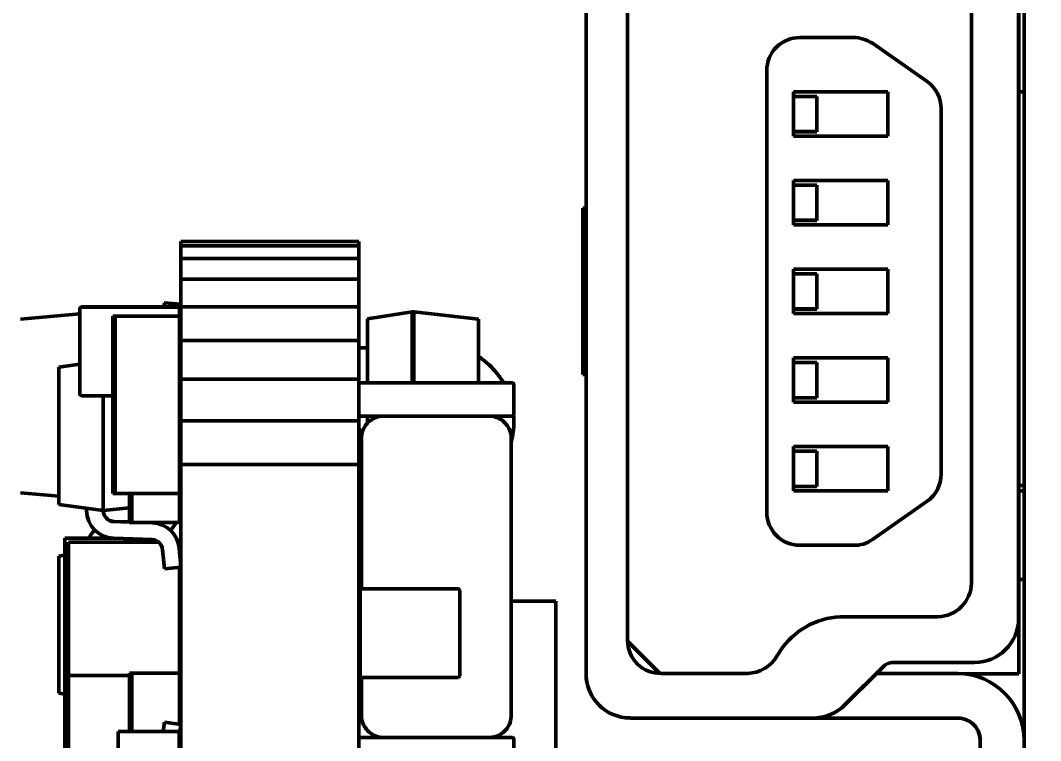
# Model space of a CAD drawing. Header units: millimetres. Extents: x 3118 to 4801, y 919 to 1849.
# Drawn here: x 3467.41 to 3476.61, y 1631.02 to 1637.52 of the extents above; entities that cross this region are included whole.
import ezdxf

# ---------------------------------------------------------------- set-up
doc = ezdxf.new("R2010")
doc.units = ezdxf.units.MM
doc.header["$LTSCALE"] = 1.8
doc.layers.add('외형선(ISO)', color=7, linetype='Continuous', lineweight=50)
doc.layers.add('치수(ISO)', color=7, linetype='Continuous', lineweight=25)
doc.styles.add('레이블 문자 (JIS)', font='')
doc.styles.get('레이블 문자 (JIS)').set_extended_font_data('Gulim')
doc.dimstyles.new('복사 대상기본값 (JIS)', dxfattribs={"dimscale": 1.5, "dimtxt": 3, "dimasz": 2, "dimexe": 1, "dimexo": 0.5, "dimgap": 0.8, "dimtad": 1, "dimdsep": 46, "dimtxsty": '레이블 문자 (JIS)', "dimblk": 'Filled-1', "dimcen": 0.09, "dimdle": 10, "dimclrd": 256, "dimclre": 256, "dimclrt": 256, "dimazin": 2, "dimtfac": 0.666667, "dimtmove": 0, "dimatfit": 3, "dimldrblk": 'OPEN', "dimfxl": 1, "dimtolj": 1, "dimtzin": 0, "dimlwd": -1, "dimlwe": -1, "dimarcsym": 0})

# ---------------------------------------------------------------- blocks, each defined once
blk = doc.blocks.new('Filled-1')
at = {"color": 0}
for p, q in [((0, 0), (-1, 0.1)), ((-1, 0.1), (-1, -0.1)), ((-1, 0), (0, 0)), ((-1, -0.1), (0, 0))]:
    blk.add_line(p, q, dxfattribs=at)
at = {"color": 0, "flags": 128}
blk.add_lwpolyline([(-1, -0.1), (0, 0), (-1, 0.1), (-1, -0.1)], dxfattribs=at)
at = {"color": 0}
blk.add_solid([(-1, -0.1), (0, 0), (-1, 0.1), (-1, -0.1)], dxfattribs=at)
blk = doc.blocks.new('*D656')
at = {"layer": 'Defpoints', "color": 0}
for p in [(3533.4595, 1664.3273), (3308.4595, 1639.3273), (3533.4595, 1631.3273)]:
    blk.add_point(p, dxfattribs=at)
at = {"layer": '치수(ISO)'}
for p, q in [((3308.4595, 1640.0773), (3308.4595, 1665.8273)), ((3533.4595, 1632.0773), (3533.4595, 1665.8273)), ((3311.4595, 1664.3273), (3530.4595, 1664.3273))]:
    blk.add_line(p, q, dxfattribs=at)
at = {"layer": '치수(ISO)', "linetype": 'ByBlock', "xscale": 3, "yscale": 3, "zscale": 3, "rotation": 180}
blk.add_blockref('Filled-1', (3308.4595, 1664.3273), dxfattribs=at)
at = {"layer": '치수(ISO)', "linetype": 'ByBlock', "xscale": 3, "yscale": 3, "zscale": 3}
blk.add_blockref('Filled-1', (3533.4595, 1664.3273), dxfattribs=at)
at = {"layer": '치수(ISO)', "insert": (3420.9795, 1682.7067), "char_height": 15, "attachment_point": 2, "style": '레이블 문자 (JIS)'}
blk.add_mtext('\\A1;225', dxfattribs=at)
blk = doc.blocks.new('_Open')
at = {"color": 0, "linetype": 'ByBlock', "lineweight": -2}
for p, q in [((-1, 0.1667), (0, 0)), ((-1, -0.1667), (0, 0)), ((0, 0), (-1, 0))]:
    blk.add_line(p, q, dxfattribs=at)

msp = doc.modelspace()

# ---------------------------------------------------------------- linework, layer by layer
at = {"layer": '외형선(ISO)'}
for p, q in [((3476.4595, 1631.0256), (3476.4595, 1640.5273)), ((3472.5095, 1631.6283), (3472.5095, 1638.5266)), ((3476.4105, 1631.6274), (3476.4105, 1638.5274)), ((3472.8845, 1631.9272), (3472.8845, 1638.2276)), ((3476.4095, 1638.0303), (3476.4095, 1632.1246)), ((3475.9845, 1637.7098), (3475.9845, 1632.4451)), ((3474.9186, 1637.3681), (3474.4363, 1637.3681)), ((3475.5857, 1636.9702), (3475.0914, 1637.3158)), ((3474.1389, 1637.0708), (3474.1389, 1637.0708)), ((3474.1389, 1637.0707), (3474.1389, 1633.0841)), ((3474.3795, 1636.8774), (3475.2295, 1636.8774)), ((3474.3795, 1636.4774), (3474.3795, 1636.8774)), ((3474.3795, 1636.8774), (3475.2295, 1636.8774)), ((3475.2295, 1636.8774), (3475.2295, 1636.4774)), ((3476.4595, 1636.8773), (3476.4105, 1636.8773)), ((3474.5895, 1636.8362), (3474.3795, 1636.8362)), ((3474.5895, 1636.8362), (3474.5895, 1636.5187)), ((3475.7103, 1636.7264), (3475.7103, 1636.7263)), ((3475.7103, 1633.4297), (3475.7103, 1636.7251)), ((3474.5895, 1636.5187), (3474.3795, 1636.5187)), ((3474.5895, 1636.5186), (3474.3795, 1636.5186)), ((3474.5895, 1636.5187), (3474.5895, 1636.5186)), ((3475.2295, 1636.4774), (3474.3795, 1636.4774)), ((3474.3795, 1635.6774), (3474.3795, 1636.0774)), ((3474.3795, 1636.0774), (3475.2295, 1636.0774)), ((3474.3795, 1636.0774), (3475.2295, 1636.0774)), ((3475.2295, 1636.0774), (3475.2295, 1635.6774)), ((3474.5895, 1636.0362), (3474.3795, 1636.0362)), ((3474.5895, 1636.0362), (3474.5895, 1635.7187)), ((3472.5095, 1635.8274), (3472.4795, 1635.8274)), ((3472.4795, 1635.8274), (3472.4795, 1634.3274)), ((3474.5895, 1635.7187), (3474.3795, 1635.7187)), ((3474.5895, 1635.7186), (3474.3795, 1635.7186)), ((3475.2295, 1635.6774), (3474.3795, 1635.6774)), ((3474.5895, 1635.7187), (3474.5895, 1635.7186)), ((3470.4595, 1635.5273), (3468.8569, 1635.5273)), ((3468.8569, 1635.4886), (3468.8569, 1635.5273)), ((3470.4595, 1635.4886), (3470.4595, 1635.5273)), ((3470.4595, 1635.4886), (3468.8569, 1635.4886)), ((3468.8569, 1635.3741), (3468.8569, 1635.4886)), ((3470.4595, 1635.3741), (3470.4595, 1635.4886)), ((3470.4595, 1635.3741), (3468.8569, 1635.3741)), ((3468.8569, 1635.1883), (3468.8569, 1635.3741)), ((3470.4595, 1635.1883), (3470.4595, 1635.3741)), ((3474.3795, 1634.8774), (3474.3795, 1635.2774)), ((3474.3795, 1635.2774), (3475.2295, 1635.2774)), ((3474.3795, 1635.2774), (3475.2295, 1635.2774)), ((3474.5895, 1635.2362), (3474.3795, 1635.2362)), ((3474.5895, 1635.2362), (3474.5895, 1634.9187)), ((3475.2295, 1635.2774), (3475.2295, 1634.8774)), ((3470.4595, 1635.1883), (3468.8569, 1635.1883)), ((3468.8569, 1634.9384), (3468.8569, 1635.1883)), ((3470.4595, 1634.9384), (3470.4595, 1635.1883)), ((3468.7041, 1634.9368), (3468.7075, 1634.975)), ((3468.7074, 1634.9752), (3468.7075, 1634.9752)), ((3468.7074, 1634.9751), (3468.7075, 1634.9751)), ((3468.7075, 1634.9753), (3468.8569, 1634.9622)), ((3468.7075, 1634.9753), (3468.7075, 1634.9752)), ((3468.7075, 1634.9752), (3468.8569, 1634.9621)), ((3468.7075, 1634.9752), (3468.7075, 1634.9751)), ((3468.7075, 1634.9752), (3468.8569, 1634.9622)), ((3468.7075, 1634.9751), (3468.8569, 1634.962)), ((3468.7075, 1634.9751), (3468.7075, 1634.975)), ((3468.7075, 1634.9751), (3468.8569, 1634.9621)), ((3468.7075, 1634.975), (3468.8569, 1634.9619)), ((3468.8569, 1634.9619), (3468.8447, 1634.8226)), ((3468.8569, 1634.9622), (3468.8569, 1634.9621)), ((3468.8569, 1634.9621), (3468.8569, 1634.962)), ((3467.9447, 1634.8747), (3467.4099, 1634.8279)), ((3467.9447, 1634.9208), (3467.9447, 1634.9206)), ((3467.9447, 1634.1525), (3467.9447, 1634.9205)), ((3468.8287, 1634.9368), (3467.9607, 1634.9368)), ((3467.9607, 1634.9368), (3468.8287, 1634.9368)), ((3467.9607, 1634.9368), (3467.9607, 1634.9368)), ((3467.9607, 1634.9366), (3468.8287, 1634.9366)), ((3467.9607, 1634.9365), (3467.9607, 1634.9366)), ((3468.2446, 1634.8537), (3468.2642, 1634.8537)), ((3468.2446, 1634.8532), (3468.2446, 1634.8537)), ((3468.2642, 1634.8532), (3468.2446, 1634.8532)), ((3468.2446, 1634.8532), (3468.2446, 1633.2532)), ((3468.8446, 1634.8538), (3468.2642, 1634.8538)), ((3468.2642, 1634.8538), (3468.2642, 1634.8537)), ((3468.2642, 1634.8531), (3468.2642, 1634.8532)), ((3468.8446, 1634.8531), (3468.2642, 1634.8531)), ((3468.2642, 1633.2531), (3468.2642, 1634.8531)), ((3468.8446, 1634.8537), (3468.825, 1634.8537)), ((3468.825, 1634.8537), (3468.825, 1634.8532)), ((3468.8446, 1634.8532), (3468.825, 1634.8532)), ((3468.8287, 1634.9368), (3468.8287, 1634.9368)), ((3468.8287, 1634.9366), (3468.8287, 1634.9365)), ((3468.8446, 1634.8537), (3468.8446, 1634.8538)), ((3468.8446, 1634.8537), (3468.8446, 1634.8532)), ((3468.8446, 1634.8531), (3468.8446, 1634.8532)), ((3468.8446, 1633.2531), (3468.8446, 1634.8531)), ((3468.8447, 1634.9206), (3468.8447, 1634.9208)), ((3468.8447, 1634.9205), (3468.8447, 1634.1525)), ((3470.4595, 1634.9384), (3468.8569, 1634.9384)), ((3468.8569, 1634.6338), (3468.8569, 1634.9384)), ((3470.4595, 1634.6338), (3470.4595, 1634.9384)), ((3470.5395, 1634.8303), (3470.9424, 1634.8924)), ((3470.9424, 1634.8922), (3470.5395, 1634.8301)), ((3470.9556, 1634.8924), (3470.9424, 1634.8924)), ((3470.9424, 1634.8922), (3470.9424, 1634.8924)), ((3470.9424, 1634.2527), (3470.9424, 1634.8922)), ((3470.9424, 1634.8922), (3470.9556, 1634.8922)), ((3470.9556, 1634.8922), (3470.9556, 1634.8924)), ((3470.9556, 1634.8924), (3471.5395, 1634.828)), ((3470.9556, 1634.2527), (3470.9556, 1634.8922)), ((3471.5395, 1634.8278), (3470.9556, 1634.8922)), ((3474.5895, 1634.9187), (3474.3795, 1634.9187)), ((3474.5895, 1634.9186), (3474.3795, 1634.9186)), ((3475.2295, 1634.8774), (3474.3795, 1634.8774)), ((3474.5895, 1634.9187), (3474.5895, 1634.9186)), ((3470.5395, 1634.8301), (3470.5395, 1634.8303)), ((3470.5395, 1634.2526), (3470.5395, 1634.8301)), ((3471.5395, 1634.828), (3471.5395, 1634.8278)), ((3471.5395, 1634.8278), (3471.5395, 1634.2526)), ((3470.4595, 1634.6338), (3468.8569, 1634.6338)), ((3468.8569, 1634.2863), (3468.8569, 1634.6338)), ((3470.4595, 1634.2863), (3470.4595, 1634.6338)), ((3470.5395, 1634.5676), (3470.4595, 1634.5676)), ((3467.7569, 1634.3941), (3467.9447, 1634.4205)), ((3467.9447, 1634.4201), (3467.7569, 1634.3937)), ((3467.7569, 1634.3937), (3467.7569, 1634.3941)), ((3467.7569, 1633.1562), (3467.7569, 1634.3937)), ((3474.3795, 1634.0774), (3474.3795, 1634.4774)), ((3474.3795, 1634.4774), (3475.2295, 1634.4774)), ((3474.3795, 1634.4774), (3475.2295, 1634.4774)), ((3474.5895, 1634.4362), (3474.3795, 1634.4362)), ((3474.5895, 1634.4362), (3474.5895, 1634.1187)), ((3475.2295, 1634.4774), (3475.2295, 1634.0774)), ((3472.4795, 1634.3274), (3472.5095, 1634.3274)), ((3472.4795, 1634.3273), (3472.4795, 1634.3274)), ((3472.5095, 1634.3273), (3472.4795, 1634.3273)), ((3470.4595, 1634.2863), (3468.8569, 1634.2863)), ((3468.8569, 1633.9093), (3468.8569, 1634.2863)), ((3470.4595, 1633.9093), (3470.4595, 1634.2863)), ((3471.8595, 1634.2325), (3471.8595, 1633.9725)), ((3468.2446, 1634.1365), (3467.9607, 1634.1365)), ((3468.1569, 1634.1365), (3468.1569, 1633.0999)), ((3474.5895, 1634.1187), (3474.3795, 1634.1187)), ((3474.5895, 1634.1186), (3474.3795, 1634.1186)), ((3474.5895, 1634.1187), (3474.5895, 1634.1186)), ((3475.2295, 1634.0774), (3474.3795, 1634.0774)), ((3470.5395, 1633.8903), (3470.5395, 1633.9525)), ((3470.4595, 1633.9093), (3468.8569, 1633.9093)), ((3468.8569, 1633.5172), (3468.8569, 1633.9093)), ((3470.4595, 1633.5172), (3470.4595, 1633.9093)), ((3471.8595, 1633.9013), (3471.8595, 1633.9013)), ((3471.8595, 1633.9007), (3471.8595, 1633.9007)), ((3470.4845, 1633.7525), (3470.4845, 1633.5525)), ((3471.8345, 1633.7525), (3471.8345, 1633.5525)), ((3474.3795, 1633.2774), (3474.3795, 1633.6774)), ((3474.3795, 1633.6774), (3475.2295, 1633.6774)), ((3474.3795, 1633.6774), (3475.2295, 1633.6774)), ((3475.2295, 1633.6774), (3475.2295, 1633.2774)), ((3470.4595, 1633.6171), (3470.4845, 1633.6171)), ((3474.5895, 1633.6362), (3474.3795, 1633.6362)), ((3474.5895, 1633.6362), (3474.5895, 1633.3187)), ((3470.4595, 1633.5172), (3468.8569, 1633.5172)), ((3468.8569, 1628.6373), (3468.8569, 1633.5172)), ((3470.4595, 1628.6373), (3470.4595, 1633.5172)), ((3470.484, 1633.5525), (3470.484, 1633.0525)), ((3471.835, 1633.5525), (3471.835, 1633.0525)), ((3475.7103, 1633.4284), (3475.7103, 1633.4284)), ((3474.5895, 1633.3187), (3474.3795, 1633.3187)), ((3474.5895, 1633.3186), (3474.3795, 1633.3186)), ((3474.5895, 1633.3187), (3474.5895, 1633.3186)), ((3476.4105, 1633.3273), (3476.4595, 1633.3273)), ((3467.7569, 1633.2294), (3467.4099, 1633.2598)), ((3468.2642, 1633.2532), (3468.2446, 1633.2532)), ((3468.8446, 1633.2531), (3468.2642, 1633.2531)), ((3468.3946, 1632.9937), (3468.3946, 1633.2531)), ((3468.4142, 1632.9937), (3468.4142, 1633.2531)), ((3468.8446, 1633.2593), (3468.8569, 1633.2582)), ((3468.8446, 1633.2592), (3468.8569, 1633.2581)), ((3468.8446, 1633.2592), (3468.8569, 1633.2582)), ((3468.8446, 1633.2591), (3468.8569, 1633.258)), ((3468.8446, 1633.2591), (3468.8569, 1633.258)), ((3468.8446, 1633.259), (3468.8569, 1633.2579)), ((3468.8569, 1633.2579), (3468.8446, 1633.1176)), ((3468.8446, 1632.9937), (3468.8446, 1633.2531)), ((3468.8569, 1633.2582), (3468.8569, 1633.2581)), ((3468.8569, 1633.258), (3468.8569, 1633.258)), ((3475.2295, 1633.2774), (3474.3795, 1633.2774)), ((3476.4595, 1633.2773), (3476.4105, 1633.2773)), ((3468.1569, 1633.0999), (3467.7569, 1633.1562)), ((3468.0069, 1633.1), (3468.0069, 1633.121)), ((3468.1569, 1633.0999), (3468.3946, 1633.1249)), ((3470.4595, 1633.1671), (3470.484, 1633.1671)), ((3475.5857, 1633.1846), (3475.0914, 1632.839)), ((3475.0914, 1632.839), (3475.5857, 1633.1846)), ((3475.5857, 1633.1846), (3475.5857, 1633.1846)), ((3470.4845, 1632.3941), (3470.4845, 1633.0525)), ((3471.8345, 1631.2525), (3471.8345, 1633.0525)), ((3474.1389, 1633.0841), (3474.1389, 1633.084)), ((3468.2534, 1633.0004), (3468.3946, 1632.9954)), ((3468.2534, 1633.0003), (3468.3946, 1632.9954)), ((3468.2534, 1633.0002), (3468.3946, 1632.9953)), ((3468.2534, 1633.0002), (3468.3946, 1632.9953)), ((3468.2534, 1633.0001), (3468.3946, 1632.9951)), ((3468.2534, 1633.0001), (3468.3946, 1632.9952)), ((3468.3112, 1632.9983), (3468.3946, 1633.0013)), ((3468.312, 1632.9983), (3468.3946, 1633.0012)), ((3468.313, 1632.9983), (3468.3946, 1633.0011)), ((3468.3138, 1632.9983), (3468.3946, 1633.0011)), ((3468.3147, 1632.9982), (3468.3946, 1633.001)), ((3468.3155, 1632.9982), (3468.3946, 1633.001)), ((3468.3946, 1632.9937), (3468.4142, 1632.9937)), ((3468.8446, 1632.9937), (3468.4142, 1632.9937)), ((3468.4359, 1632.9937), (3468.6015, 1632.9879)), ((3468.4375, 1632.9937), (3468.6015, 1632.988)), ((3468.4394, 1632.9937), (3468.6015, 1632.988)), ((3468.4411, 1632.9937), (3468.6015, 1632.9881)), ((3468.443, 1632.9937), (3468.6015, 1632.9882)), ((3468.4446, 1632.9937), (3468.6015, 1632.9882)), ((3467.8097, 1632.8506), (3467.8097, 1632.8512)), ((3468.2391, 1632.8506), (3467.8097, 1632.8506)), ((3467.8097, 1632.8506), (3467.8097, 1629.3706)), ((3467.8098, 1632.8513), (3468.2319, 1632.8513)), ((3467.8098, 1632.8513), (3467.8098, 1632.8512)), ((3468.5963, 1632.838), (3468.2482, 1632.8502)), ((3468.8266, 1632.8269), (3468.8287, 1632.8269)), ((3475.0914, 1632.839), (3475.0914, 1632.839)), ((3467.8447, 1632.8156), (3467.8447, 1632.8155)), ((3468.6559, 1632.8156), (3467.8447, 1632.8156)), ((3467.8447, 1632.8155), (3467.8447, 1631.6133)), ((3468.6561, 1632.8155), (3467.8447, 1632.8155)), ((3468.7075, 1632.575), (3468.6924, 1632.7468)), ((3468.8447, 1632.8164), (3468.8303, 1632.8164)), ((3468.8304, 1632.8163), (3468.8447, 1632.8163)), ((3468.8306, 1632.8156), (3468.8447, 1632.8156)), ((3468.8447, 1632.8155), (3468.8306, 1632.8155)), ((3468.8419, 1632.7601), (3468.8419, 1632.7601)), ((3468.8419, 1632.7601), (3468.8419, 1632.76)), ((3468.8419, 1632.76), (3468.8419, 1632.76)), ((3468.8419, 1632.76), (3468.8419, 1632.7599)), ((3468.8419, 1632.7599), (3468.8419, 1632.7598)), ((3468.8419, 1632.7598), (3468.8569, 1632.5881)), ((3468.8447, 1632.8164), (3468.8447, 1632.8163)), ((3468.8447, 1632.8163), (3468.8447, 1632.8156)), ((3468.8447, 1632.8156), (3468.8447, 1632.8155)), ((3468.8447, 1632.8155), (3468.8447, 1632.7277)), ((3474.4363, 1632.7867), (3474.4363, 1632.7867)), ((3474.9186, 1632.7867), (3474.4363, 1632.7867)), ((3474.4363, 1632.7867), (3474.9186, 1632.7867)), ((3474.9186, 1632.7867), (3474.9186, 1632.7867)), ((3467.7569, 1632.6901), (3467.8097, 1632.6975)), ((3467.8097, 1632.6972), (3467.7569, 1632.6897)), ((3467.7569, 1632.6897), (3467.7569, 1632.6901)), ((3467.7569, 1631.4522), (3467.7569, 1632.6897)), ((3470.4595, 1632.6676), (3470.4845, 1632.6676)), ((3468.8569, 1632.5881), (3468.7075, 1632.575)), ((3468.8447, 1632.587), (3468.8447, 1631.6133)), ((3468.8569, 1632.5883), (3468.8569, 1632.5883)), ((3468.8569, 1632.5882), (3468.8569, 1632.5882)), ((3476.4595, 1632.4773), (3476.4105, 1632.4773)), ((3470.4717, 1632.3784), (3470.4717, 1632.3782)), ((3470.4717, 1631.6102), (3470.4717, 1632.3782)), ((3470.4877, 1632.3944), (3470.4877, 1632.3945)), ((3471.3557, 1632.3945), (3470.4877, 1632.3945)), ((3471.3557, 1632.3944), (3470.4877, 1632.3944)), ((3470.4877, 1632.3942), (3471.3557, 1632.3942)), ((3470.4877, 1632.3942), (3470.4877, 1632.3942)), ((3471.3557, 1632.3944), (3471.3557, 1632.3945)), ((3471.3557, 1632.3942), (3471.3557, 1632.3942)), ((3471.3717, 1632.3782), (3471.3717, 1632.3784)), ((3471.3717, 1632.3782), (3471.3717, 1631.6102)), ((3471.8345, 1632.2828), (3472.0409, 1632.2827)), ((3472.2382, 1632.282), (3471.8345, 1632.282)), ((3472.2382, 1632.2827), (3472.0409, 1632.2827)), ((3472.2382, 1632.2827), (3472.2382, 1632.282)), ((3472.2382, 1628.6373), (3472.2382, 1632.282)), ((3475.6819, 1632.1424), (3474.8413, 1632.1424)), ((3476.4095, 1632.1246), (3476.4095, 1632.1246)), ((3472.8846, 1631.9222), (3473.1755, 1631.6313)), ((3472.8846, 1631.9221), (3473.1753, 1631.6313)), ((3474.2818, 1631.865), (3474.2293, 1631.786)), ((3476.0117, 1631.7288), (3475.2695, 1631.7288)), ((3475.2695, 1631.7287), (3476.0117, 1631.7287)), ((3468.4142, 1631.6339), (3468.3946, 1631.6338)), ((3468.3946, 1631.6337), (3468.3946, 1631.6338)), ((3468.3946, 1631.6337), (3468.4142, 1631.6337)), ((3468.3946, 1631.1058), (3468.3946, 1631.6337)), ((3468.8446, 1631.6339), (3468.4142, 1631.6339)), ((3468.4142, 1631.6339), (3468.4142, 1631.6339)), ((3468.4142, 1631.6336), (3468.4142, 1631.6337)), ((3468.8446, 1631.6336), (3468.4142, 1631.6336)), ((3468.4142, 1631.1058), (3468.4142, 1631.6336)), ((3468.825, 1631.6337), (3468.825, 1631.6339)), ((3468.8446, 1631.6339), (3468.825, 1631.6339)), ((3468.8446, 1631.6337), (3468.825, 1631.6337)), ((3468.8446, 1631.6337), (3468.8446, 1631.6339)), ((3468.8446, 1631.6339), (3468.8446, 1631.6339)), ((3468.8446, 1631.6336), (3468.8446, 1631.6337)), ((3468.8446, 1631.1711), (3468.8446, 1631.6336)), ((3473.967, 1631.6313), (3473.1872, 1631.6313)), ((3475.1972, 1631.7006), (3474.8435, 1631.347)), ((3474.8435, 1631.3469), (3475.1275, 1631.6309)), ((3475.1275, 1631.6309), (3475.1972, 1631.7006)), ((3475.1275, 1631.6309), (3475.861, 1631.6309)), ((3475.1972, 1631.7006), (3475.1972, 1631.7006)), ((3467.8447, 1630.6076), (3467.8447, 1631.6133)), ((3468.3946, 1631.6133), (3467.8447, 1631.6133)), ((3468.8447, 1631.6133), (3468.8446, 1631.6133)), ((3468.8447, 1631.6133), (3468.8447, 1631.1711)), ((3470.4748, 1631.5418), (3470.4748, 1631.6007)), ((3470.4748, 1631.5418), (3470.4845, 1631.5418)), ((3470.4845, 1631.2525), (3470.4845, 1631.5945)), ((3470.4877, 1631.5942), (3471.3557, 1631.5942)), ((3472.5095, 1631.6274), (3472.5095, 1631.6272)), ((3475.9185, 1631.6274), (3476.4105, 1631.6274)), ((3475.9197, 1631.6273), (3476.4105, 1631.6273)), ((3476.4105, 1631.6274), (3476.4105, 1631.6273)), ((3467.8097, 1631.4447), (3467.7569, 1631.4522)), ((3474.8435, 1631.347), (3474.8435, 1631.3469)), ((3468.6965, 1631.1058), (3468.7083, 1631.1899)), ((3468.7083, 1631.1903), (3468.8569, 1631.1694)), ((3468.7083, 1631.1902), (3468.7083, 1631.1903)), ((3468.7083, 1631.1902), (3468.8569, 1631.1693)), ((3468.7083, 1631.1901), (3468.7083, 1631.1902)), ((3468.7083, 1631.1902), (3468.8569, 1631.1694)), ((3468.7083, 1631.1902), (3468.7083, 1631.1902)), ((3468.7083, 1631.1901), (3468.8569, 1631.1692)), ((3468.7083, 1631.19), (3468.7083, 1631.1901)), ((3468.7083, 1631.19), (3468.8569, 1631.1692)), ((3468.7083, 1631.19), (3468.7083, 1631.19)), ((3468.7083, 1631.19), (3468.8569, 1631.1691)), ((3468.7083, 1631.1899), (3468.7083, 1631.19)), ((3468.7083, 1631.1899), (3468.8569, 1631.169)), ((3468.7083, 1631.1899), (3468.7083, 1631.1899)), ((3468.7083, 1631.1899), (3468.8569, 1631.169)), ((3472.9074, 1631.2284), (3474.573, 1631.2284)), ((3473.0579, 1631.2283), (3473.7395, 1631.2283)), ((3473.7395, 1631.2283), (3473.9371, 1631.2283)), ((3473.9371, 1631.2283), (3473.9371, 1631.2283)), ((3473.99, 1631.2284), (3473.99, 1631.2284)), ((3473.99, 1631.2284), (3474.573, 1631.2284)), ((3473.9914, 1631.2274), (3473.99, 1631.2284)), ((3473.99, 1631.2284), (3473.9914, 1631.2274)), ((3475.861, 1631.2274), (3473.9914, 1631.2274)), ((3473.9914, 1631.2274), (3473.9914, 1631.2274)), ((3473.9914, 1631.2274), (3475.861, 1631.2274)), ((3474.573, 1631.2284), (3474.573, 1631.2284)), ((3474.5886, 1631.2273), (3474.5886, 1631.2274)), ((3474.6389, 1631.2274), (3474.6389, 1631.2273)), ((3475.861, 1631.2273), (3474.6389, 1631.2273)), ((3474.6389, 1631.2273), (3474.8366, 1631.2272)), ((3474.8366, 1631.2272), (3475.861, 1631.2272)), ((3475.861, 1631.2274), (3475.861, 1631.2274)), ((3475.861, 1631.2273), (3475.861, 1631.2272)), ((3475.9438, 1631.2101), (3475.944, 1631.2101)), ((3468.2916, 1631.1058), (3468.8416, 1631.1058)), ((3468.2916, 1631.1054), (3468.2916, 1631.1058)), ((3468.8416, 1631.1054), (3468.2916, 1631.1054)), ((3468.2916, 1631.1054), (3468.2916, 1630.8054)), ((3468.8416, 1631.06), (3468.8569, 1631.169)), ((3468.8416, 1631.1058), (3468.8416, 1631.1054)), ((3468.8416, 1631.1054), (3468.8416, 1630.6054)), ((3468.8446, 1630.8336), (3468.8446, 1631.0816)), ((3468.8447, 1631.0822), (3468.8447, 1630.6076)), ((3468.8569, 1631.1693), (3468.8569, 1631.1693)), ((3468.8569, 1631.1692), (3468.8569, 1631.1692)), ((3468.8569, 1631.169), (3468.8569, 1631.1691)), ((3470.6382, 1631.0526), (3470.6382, 1631.058)), ((3471.8595, 1630.7725), (3471.8595, 1631.0325)), ((3476.0627, 1630.2766), (3476.0627, 1631.0256)), ((3476.4595, 1631.0256), (3476.4595, 1630.2766))]:
    msp.add_line(p, q, dxfattribs=at)
for centre, radius, start, end in [((3474.4362, 1637.0708), 0.2973, 89.97723, 180.02257), ((3474.914, 1637.0411), 0.3271, 57.15693, 89.19951), ((3475.4093, 1636.7264), 0.3009, 359.75459, 54.12434), ((3467.9607, 1634.9208), 0.016, 90, 180), ((3467.9607, 1634.9205), 0.016, 90, 180), ((3468.8287, 1634.9208), 0.016, 0, 90), ((3468.8287, 1634.9205), 0.016, 0, 90), ((3467.9607, 1634.1525), 0.016, 180, 270), ((3468.8287, 1634.1525), 0.016, 354.22246, 0), ((3475.4093, 1633.4284), 0.3009, 305.87566, 0.2457), ((3475.4093, 1633.4284), 0.3009, 305.87566, 0), ((3468.2569, 1633.1), 0.25, 180, 268), ((3468.2569, 1633.1), 0.1, 180.03259, 268), ((3468.2569, 1633.1001), 0.1, 180.06517, 268), ((3468.2569, 1633.1001), 0.1, 180.10318, 268), ((3468.2569, 1633.1002), 0.1, 180.13576, 268), ((3468.2569, 1633.1002), 0.1, 180.17376, 268), ((3468.2569, 1633.1003), 0.1, 180.20634, 268), ((3474.4363, 1633.0841), 0.2973, 179.98569, 270.01431), ((3474.4363, 1633.084), 0.2973, 180, 270.01431), ((3468.2569, 1632.7462), 0.25, 134.95567, 155.14588), ((3468.2569, 1632.7462), 0.25, 134.96643, 155.16263), ((3468.2569, 1632.7463), 0.25, 134.97565, 155.177), ((3468.2569, 1632.7461), 0.25, 134.94645, 155.13151), ((3468.2569, 1632.746), 0.25, 134.92645, 155.10038), ((3468.2569, 1632.7461), 0.25, 134.93568, 155.11475), ((3468.5928, 1632.7383), 0.25, 5, 88), ((3468.5928, 1632.7384), 0.25, 5, 88), ((3468.5928, 1632.7382), 0.25, 5, 88), ((3468.5928, 1632.7381), 0.25, 5, 88), ((3468.5928, 1632.7382), 0.25, 5, 88), ((3468.5928, 1632.7381), 0.25, 5, 88), ((3468.5928, 1633.1079), 0.25, 312.34046, 332.80645), ((3468.5928, 1632.7381), 0.1, 5, 88), ((3468.8287, 1632.8109), 0.016, 20.0067, 90), ((3474.9306, 1633.0588), 0.2723, 267.46571, 306.17785), ((3474.9306, 1633.0588), 0.2723, 267.46571, 306.17785), ((3470.4877, 1632.3784), 0.016, 89.99999, 179.99999), ((3470.4877, 1632.3782), 0.016, 89.99999, 179.99999), ((3471.3557, 1632.3784), 0.016, 359.99999, 89.99999), ((3471.3557, 1632.3782), 0.016, 359.99999, 89.99999), ((3475.6744, 1632.4525), 0.3102, 271.38055, 358.6201), ((3474.8333, 1631.4557), 0.6868, 89.3322, 143.42187), ((3476.0089, 1632.1293), 0.4006, 270.39493, 359.3152), ((3476.0089, 1632.1294), 0.4006, 270.39493, 359.3152), ((3473.1803, 1631.927), 0.2958, 179.96159, 271.32584), ((3473.1803, 1631.927), 0.2958, 179.9945, 180.9273), ((3473.9628, 1631.9382), 0.3069, 270.78447, 330.2752), ((3475.2706, 1631.619), 0.1098, 90.55532, 131.94913), ((3475.2706, 1631.6189), 0.1098, 90.55532, 131.94913), ((3475.8529, 1631.0243), 0.6066, 0.12353, 89.23666), ((3470.4877, 1631.6102), 0.016, 179.99999, 269.99999), ((3471.3557, 1631.6102), 0.016, 269.99999, 359.99999), ((3472.9085, 1631.6274), 0.3989, 179.86802, 269.84328), ((3472.9085, 1631.6272), 0.3989, 196.26187, 262.47702), ((3474.555, 1631.6374), 0.4094, 272.51031, 314.81124), ((3474.555, 1631.6374), 0.4094, 272.51031, 314.81124), ((3475.8627, 1631.0273), 0.2001, 359.51237, 90.4886), ((3475.8627, 1631.0272), 0.2001, 0, 90.4886), ((3475.8627, 1631.0273), 0.2001, 0, 66.09279), ((3475.8627, 1631.0272), 0.2001, 359.51237, 66.09279)]:
    msp.add_arc(centre, radius, start, end, dxfattribs=at)
for centre, major_axis, start_param, end_param in [((3472.8622, 1631.2283), (0.1957, 0), 6.283185, 7.6209), ((3474.288, 1631.2283), (-0.3509, 0), 5.726638, 6.276409), ((3475.2352, 1631.2273), (-0.6465, 0), 5.886064, 6.283186)]:
    msp.add_ellipse(centre, major_axis=major_axis, ratio=0.00002, start_param=start_param, end_param=end_param, dxfattribs=at)
for points in [[(3470.4595, 1634.5675), (3470.461, 1634.5675), (3470.4942, 1634.5675), (3470.5395, 1634.5675)], [(3470.4623, 1633.9625), (3470.4604, 1633.9419), (3470.4595, 1633.9213), (3470.4595, 1633.9007)], [(3470.4595, 1633.9013), (3470.4595, 1633.9217), (3470.4604, 1633.9422), (3470.4622, 1633.9625)], [(3471.8595, 1633.9007), (3471.8595, 1633.9213), (3471.8586, 1633.9419), (3471.8568, 1633.9625)], [(3471.8568, 1633.9625), (3471.8586, 1633.9422), (3471.8595, 1633.9217), (3471.8595, 1633.9013)], [(3470.4595, 1633.9007), (3470.4595, 1633.9009), (3470.4595, 1633.9011), (3470.4595, 1633.9013)], [(3470.4595, 1633.9007), (3470.4595, 1633.8381), (3470.468, 1633.7756), (3470.4845, 1633.7152)], [(3471.8595, 1633.9013), (3471.8595, 1633.9011), (3471.8595, 1633.9009), (3471.8595, 1633.9007)], [(3470.4845, 1633.6171), (3470.4695, 1633.6171), (3470.4603, 1633.6171), (3470.4595, 1633.6171)], [(3470.4845, 1632.6675), (3470.4695, 1632.6675), (3470.4603, 1632.6675), (3470.4595, 1632.6675)], [(3470.4717, 1632.2175), (3470.4644, 1632.2175), (3470.46, 1632.2175), (3470.4595, 1632.2175)]]:
    msp.add_open_spline(points, degree=3, dxfattribs=at)
for points, knots in [([(3471.5395, 1634.4892), (3471.5582, 1634.4771), (3471.5763, 1634.4641), (3471.6523, 1634.404), (3471.7034, 1634.3482), (3471.7516, 1634.275), (3471.7585, 1634.2639), (3471.765, 1634.2526)], [3.7154267, 3.7154267, 3.7154267, 3.7154267, 3.8107962, 3.8107962, 4.1307962, 4.1307962, 4.1866611, 4.1866611, 4.1866611, 4.1866611]), ([(3471.7646, 1634.2526), (3471.7514, 1634.2754), (3471.7368, 1634.2975), (3471.6764, 1634.3786), (3471.6222, 1634.4313), (3471.5539, 1634.4791), (3471.5468, 1634.4839), (3471.5395, 1634.4886)], [2.097528, 2.097528, 2.097528, 2.097528, 2.2107964, 2.2107964, 2.5307964, 2.5307964, 2.5677586, 2.5677586, 2.5677586, 2.5677586]), ([(3470.4595, 1634.2325), (3470.4595, 1634.2339), (3470.4597, 1634.2352), (3470.4604, 1634.2386), (3470.4611, 1634.2407), (3470.4633, 1634.2444), (3470.4647, 1634.2461), (3470.4678, 1634.2489), (3470.4697, 1634.2501), (3470.4726, 1634.2513), (3470.4736, 1634.2517), (3470.475, 1634.252), (3470.4755, 1634.2521), (3470.4763, 1634.2523), (3470.4766, 1634.2523), (3470.4772, 1634.2524), (3470.4775, 1634.2524), (3470.4778, 1634.2525), (3470.478, 1634.2525), (3470.4782, 1634.2525), (3470.4783, 1634.2525), (3470.4786, 1634.2525), (3470.4787, 1634.2525), (3470.4789, 1634.2525), (3470.4789, 1634.2525), (3470.4792, 1634.2525), (3470.4792, 1634.2525), (3470.4795, 1634.2525), (3470.4796, 1634.2525), (3470.4801, 1634.2525), (3470.4808, 1634.2525), (3470.4847, 1634.2526), (3470.4903, 1634.2526), (3470.516, 1634.2526), (3470.5455, 1634.2526), (3470.6234, 1634.2526), (3470.6725, 1634.2526), (3470.7842, 1634.2526), (3470.8482, 1634.2527), (3470.983, 1634.2527), (3471.0555, 1634.2527), (3471.1998, 1634.2527), (3471.2734, 1634.2527), (3471.4125, 1634.2527), (3471.4797, 1634.2527), (3471.5995, 1634.2526), (3471.6535, 1634.2526), (3471.7418, 1634.2526), (3471.7772, 1634.2526), (3471.814, 1634.2526), (3471.8237, 1634.2526), (3471.8334, 1634.2526), (3471.8358, 1634.2526), (3471.8381, 1634.2525), (3471.8387, 1634.2525), (3471.8393, 1634.2525), (3471.8394, 1634.2525), (3471.8397, 1634.2525), (3471.8397, 1634.2525), (3471.84, 1634.2525), (3471.8401, 1634.2525), (3471.8403, 1634.2525), (3471.8405, 1634.2525), (3471.8409, 1634.2525), (3471.8411, 1634.2525), (3471.8415, 1634.2524), (3471.8417, 1634.2524), (3471.8422, 1634.2524), (3471.8425, 1634.2523), (3471.8432, 1634.2522), (3471.8437, 1634.2521), (3471.8452, 1634.2517), (3471.8463, 1634.2514), (3471.849, 1634.2503), (3471.8506, 1634.2493), (3471.8537, 1634.2468), (3471.8552, 1634.2452), (3471.8575, 1634.2416), (3471.8584, 1634.2396), (3471.8593, 1634.2359), (3471.8595, 1634.2342), (3471.8595, 1634.2325)], [0, 0, 0, 0, 0.000402, 0.000402, 0.0010462, 0.0010462, 0.0016832, 0.0016832, 0.0023204, 0.0023204, 0.0026343, 0.0026343, 0.002778, 0.002778, 0.0028715, 0.0028715, 0.0029686, 0.0029686, 0.0030169, 0.0030169, 0.0030911, 0.0030911, 0.003179, 0.003179, 0.0033361, 0.0033361, 0.0037283, 0.0037283, 0.0049035, 0.0049035, 0.00843, 0.00843, 0.0190385, 0.0190385, 0.0411067, 0.0411067, 0.0627656, 0.0627656, 0.0844342, 0.0844342, 0.1061018, 0.1061018, 0.1277693, 0.1277693, 0.1494369, 0.1494369, 0.1711045, 0.1711045, 0.1927724, 0.1927724, 0.2044097, 0.2044097, 0.2102093, 0.2102093, 0.2130428, 0.2130428, 0.2144228, 0.2144228, 0.2151048, 0.2151048, 0.2153607, 0.2153607, 0.2155272, 0.2155272, 0.2156018, 0.2156018, 0.2156777, 0.2156777, 0.2157649, 0.2157649, 0.2159172, 0.2159172, 0.2162365, 0.2162365, 0.2167995, 0.2167995, 0.2174347, 0.2174347, 0.2180719, 0.2180719, 0.2185781, 0.2185781, 0.2185781, 0.2185781]), ([(3471.8595, 1633.9725), (3471.8595, 1633.9712), (3471.8594, 1633.9699), (3471.8587, 1633.9664), (3471.8579, 1633.9644), (3471.8558, 1633.9607), (3471.8544, 1633.959), (3471.8512, 1633.9562), (3471.8494, 1633.955), (3471.8465, 1633.9538), (3471.8455, 1633.9534), (3471.844, 1633.953), (3471.8435, 1633.9529), (3471.8428, 1633.9528), (3471.8425, 1633.9528), (3471.8419, 1633.9527), (3471.8416, 1633.9526), (3471.8412, 1633.9526), (3471.8411, 1633.9526), (3471.8408, 1633.9526), (3471.8407, 1633.9526), (3471.8405, 1633.9526), (3471.8404, 1633.9526), (3471.8402, 1633.9526), (3471.8401, 1633.9525), (3471.8399, 1633.9525), (3471.8398, 1633.9525), (3471.8396, 1633.9525), (3471.8395, 1633.9525), (3471.8389, 1633.9525), (3471.8383, 1633.9525), (3471.8344, 1633.9525), (3471.8287, 1633.9525), (3471.803, 1633.9525), (3471.7735, 1633.9525), (3471.6956, 1633.9525), (3471.6466, 1633.9525), (3471.5349, 1633.9524), (3471.4709, 1633.9524), (3471.336, 1633.9524), (3471.2635, 1633.9524), (3471.1192, 1633.9524), (3471.0456, 1633.9524), (3470.9066, 1633.9524), (3470.8393, 1633.9524), (3470.7195, 1633.9524), (3470.6655, 1633.9525), (3470.5772, 1633.9525), (3470.5418, 1633.9525), (3470.5051, 1633.9525), (3470.4953, 1633.9525), (3470.4857, 1633.9525), (3470.4833, 1633.9525), (3470.4809, 1633.9525), (3470.4804, 1633.9525), (3470.4798, 1633.9525), (3470.4796, 1633.9525), (3470.4794, 1633.9525), (3470.4793, 1633.9525), (3470.4791, 1633.9525), (3470.479, 1633.9525), (3470.4787, 1633.9526), (3470.4786, 1633.9526), (3470.4781, 1633.9526), (3470.478, 1633.9526), (3470.4776, 1633.9526), (3470.4774, 1633.9527), (3470.4769, 1633.9527), (3470.4766, 1633.9528), (3470.4758, 1633.9529), (3470.4753, 1633.953), (3470.4738, 1633.9533), (3470.4728, 1633.9537), (3470.4701, 1633.9548), (3470.4684, 1633.9558), (3470.4653, 1633.9583), (3470.4639, 1633.9599), (3470.4616, 1633.9635), (3470.4607, 1633.9655), (3470.4597, 1633.9692), (3470.4595, 1633.9709), (3470.4595, 1633.9725)], [0, 0, 0, 0, 0.000402, 0.000402, 0.0010462, 0.0010462, 0.0016832, 0.0016832, 0.0023204, 0.0023204, 0.0026343, 0.0026343, 0.002778, 0.002778, 0.0028715, 0.0028715, 0.0029686, 0.0029686, 0.0030169, 0.0030169, 0.0030911, 0.0030911, 0.003179, 0.003179, 0.0033361, 0.0033361, 0.0037283, 0.0037283, 0.0049035, 0.0049035, 0.00843, 0.00843, 0.0190385, 0.0190385, 0.0411067, 0.0411067, 0.0627656, 0.0627656, 0.0844342, 0.0844342, 0.1061018, 0.1061018, 0.1277693, 0.1277693, 0.1494369, 0.1494369, 0.1711045, 0.1711045, 0.1927724, 0.1927724, 0.2044097, 0.2044097, 0.2102093, 0.2102093, 0.2130428, 0.2130428, 0.2144228, 0.2144228, 0.2151048, 0.2151048, 0.2153607, 0.2153607, 0.2155272, 0.2155272, 0.2156018, 0.2156018, 0.2156777, 0.2156777, 0.2157649, 0.2157649, 0.2159172, 0.2159172, 0.2162365, 0.2162365, 0.2167995, 0.2167995, 0.2174347, 0.2174347, 0.2180719, 0.2180719, 0.2185781, 0.2185781, 0.2185781, 0.2185781]), ([(3470.4845, 1633.7525), (3470.4845, 1633.7742), (3470.4881, 1633.7961), (3470.5018, 1633.8367), (3470.512, 1633.8559), (3470.5376, 1633.8899), (3470.5533, 1633.9049), (3470.5882, 1633.9291), (3470.6079, 1633.9385), (3470.6384, 1633.9474), (3470.6487, 1633.9496), (3470.6643, 1633.9516), (3470.6695, 1633.952), (3470.6756, 1633.9523), (3470.6765, 1633.9524), (3470.6777, 1633.9524), (3470.6781, 1633.9524), (3470.6785, 1633.9525)], [0, 0, 0, 0, 0.00648861, 0.00648861, 0.01285718, 0.01285718, 0.01923005, 0.01923005, 0.02560277, 0.02560277, 0.02875775, 0.02875775, 0.03031884, 0.03031884, 0.03059384, 0.03059384, 0.03071809, 0.03071809, 0.03071809, 0.03071809]), ([(3471.6406, 1633.9525), (3471.6414, 1633.9524), (3471.6423, 1633.9524), (3471.6444, 1633.9523), (3471.6456, 1633.9522), (3471.6502, 1633.952), (3471.6535, 1633.9517), (3471.6668, 1633.9502), (3471.6767, 1633.9483), (3471.7063, 1633.9403), (3471.7256, 1633.9318), (3471.7607, 1633.9091), (3471.777, 1633.8945), (3471.8036, 1633.8614), (3471.8144, 1633.8425), (3471.8293, 1633.8027), (3471.8336, 1633.7814), (3471.8345, 1633.7576), (3471.8345, 1633.7551), (3471.8345, 1633.7525)], [0.17915847, 0.17915847, 0.17915847, 0.17915847, 0.17943728, 0.17943728, 0.17980649, 0.17980649, 0.18080975, 0.18080975, 0.18382366, 0.18382366, 0.1899984, 0.1899984, 0.19637608, 0.19637608, 0.20274861, 0.20274861, 0.20912135, 0.20912135, 0.20988194, 0.20988194, 0.20988194, 0.20988194]), ([(3471.8345, 1633.7152), (3471.8349, 1633.7167), (3471.8353, 1633.7182), (3471.8515, 1633.7786), (3471.8595, 1633.8396), (3471.8595, 1633.9007)], [7.5859192, 7.5859192, 7.5859192, 7.5859192, 7.592389, 7.592389, 7.8539817, 7.8539817, 7.8539817, 7.8539817]), ([(3472.5095, 1631.6272), (3472.5095, 1631.5956), (3472.5135, 1631.5615), (3472.523, 1631.5244), (3472.5242, 1631.5199), (3472.5255, 1631.5155)], [0.10019399, 0.10019399, 0.10019399, 0.10019399, 0.1096857, 0.1096857, 0.11099222, 0.11099222, 0.11099222, 0.11099222]), ([(3471.8345, 1631.2525), (3471.8345, 1631.2309), (3471.8309, 1631.209), (3471.8172, 1631.1684), (3471.807, 1631.1492), (3471.7815, 1631.1152), (3471.7658, 1631.1001), (3471.7308, 1631.076), (3471.7112, 1631.0666), (3471.6807, 1631.0577), (3471.6703, 1631.0555), (3471.6547, 1631.0535), (3471.6495, 1631.053), (3471.6435, 1631.0527), (3471.6426, 1631.0527), (3471.6408, 1631.0526), (3471.6399, 1631.0526), (3471.6387, 1631.0526), (3471.6384, 1631.0526), (3471.6374, 1631.0526), (3471.637, 1631.0526), (3471.6364, 1631.0525), (3471.6362, 1631.0525), (3471.6355, 1631.0525), (3471.6353, 1631.0525), (3471.6343, 1631.0525), (3471.6337, 1631.0525), (3471.6302, 1631.0525), (3471.6257, 1631.0525), (3471.6055, 1631.0525), (3471.5826, 1631.0525), (3471.5239, 1631.0525), (3471.4884, 1631.0525), (3471.4082, 1631.0525), (3471.3626, 1631.0525), (3471.2672, 1631.0525), (3471.2162, 1631.0525), (3471.1153, 1631.0525), (3471.0641, 1631.0525), (3470.9679, 1631.0525), (3470.9217, 1631.0525), (3470.8399, 1631.0525), (3470.8034, 1631.0525), (3470.7444, 1631.0525), (3470.7213, 1631.0525), (3470.6986, 1631.0525), (3470.693, 1631.0525), (3470.6874, 1631.0525), (3470.686, 1631.0525), (3470.6845, 1631.0525), (3470.6842, 1631.0525), (3470.6835, 1631.0525), (3470.6833, 1631.0525), (3470.6827, 1631.0525), (3470.6824, 1631.0526), (3470.6817, 1631.0526), (3470.6815, 1631.0526), (3470.6809, 1631.0526), (3470.6806, 1631.0526), (3470.6798, 1631.0526), (3470.6793, 1631.0526), (3470.6779, 1631.0526), (3470.6769, 1631.0527), (3470.6746, 1631.0528), (3470.6734, 1631.0528), (3470.6689, 1631.0531), (3470.6655, 1631.0534), (3470.6522, 1631.0549), (3470.6423, 1631.0568), (3470.6127, 1631.0647), (3470.5935, 1631.0733), (3470.5583, 1631.096), (3470.5421, 1631.1105), (3470.5154, 1631.1436), (3470.5047, 1631.1626), (3470.4898, 1631.2024), (3470.4855, 1631.2237), (3470.4846, 1631.2475), (3470.4845, 1631.25), (3470.4845, 1631.2525)], [0, 0, 0, 0, 0.0064886, 0.0064886, 0.0128572, 0.0128572, 0.0192301, 0.0192301, 0.0256028, 0.0256028, 0.0287577, 0.0287577, 0.0303188, 0.0303188, 0.0305938, 0.0305938, 0.0308883, 0.0308883, 0.0310497, 0.0310497, 0.0313757, 0.0313757, 0.0316966, 0.0316966, 0.0325455, 0.0325455, 0.0350887, 0.0350887, 0.0427397, 0.0427397, 0.058879, 0.058879, 0.074028, 0.074028, 0.0891712, 0.0891712, 0.10431, 0.10431, 0.1194477, 0.1194477, 0.1345855, 0.1345855, 0.1497242, 0.1497242, 0.1648664, 0.1648664, 0.1723775, 0.1723775, 0.1762369, 0.1762369, 0.1776832, 0.1776832, 0.1782258, 0.1782258, 0.178634, 0.178634, 0.1787903, 0.1787903, 0.1789516, 0.1789516, 0.179113, 0.179113, 0.1794373, 0.1794373, 0.1798065, 0.1798065, 0.1808098, 0.1808098, 0.1838237, 0.1838237, 0.1899984, 0.1899984, 0.1963761, 0.1963761, 0.2027486, 0.2027486, 0.2091213, 0.2091213, 0.2098819, 0.2098819, 0.2098819, 0.2098819]), ([(3472.8562, 1631.2317), (3472.8582, 1631.2314), (3472.8602, 1631.2312), (3472.8769, 1631.2292), (3472.8922, 1631.2284), (3472.9074, 1631.2283)], [0.090538501, 0.090538501, 0.090538501, 0.090538501, 0.091133567, 0.091133567, 0.095584075, 0.095584075, 0.095584075, 0.095584075]), ([(3475.9438, 1631.2102), (3475.9194, 1631.2209), (3475.8891, 1631.2274), (3475.8621, 1631.2274), (3475.8616, 1631.2274), (3475.861, 1631.2274)], [-0.021498706, -0.021498706, -0.021498706, -0.021498706, -0.013571805, -0.013571805, -0.013401732, -0.013401732, -0.013401732, -0.013401732]), ([(3475.9438, 1631.2101), (3475.9435, 1631.2102), (3475.9433, 1631.2103), (3475.9191, 1631.2209), (3475.8889, 1631.2273), (3475.8621, 1631.2273), (3475.8616, 1631.2273), (3475.861, 1631.2273)], [0.031015173, 0.031015173, 0.031015173, 0.031015173, 0.031093808, 0.031093808, 0.038944697, 0.038944697, 0.039114731, 0.039114731, 0.039114731, 0.039114731]), ([(3470.4595, 1631.0325), (3470.4595, 1631.0339), (3470.4597, 1631.0352), (3470.4604, 1631.0386), (3470.4611, 1631.0407), (3470.4633, 1631.0444), (3470.4647, 1631.0461), (3470.4678, 1631.0489), (3470.4697, 1631.0501), (3470.4726, 1631.0513), (3470.4736, 1631.0517), (3470.475, 1631.052), (3470.4755, 1631.0521), (3470.4763, 1631.0523), (3470.4766, 1631.0523), (3470.4772, 1631.0524), (3470.4775, 1631.0524), (3470.4778, 1631.0525), (3470.478, 1631.0525), (3470.4782, 1631.0525), (3470.4783, 1631.0525), (3470.4786, 1631.0525), (3470.4787, 1631.0525), (3470.4789, 1631.0525), (3470.4789, 1631.0525), (3470.4792, 1631.0525), (3470.4792, 1631.0525), (3470.4795, 1631.0525), (3470.4796, 1631.0525), (3470.4801, 1631.0525), (3470.4808, 1631.0525), (3470.4847, 1631.0526), (3470.4903, 1631.0526), (3470.516, 1631.0526), (3470.5455, 1631.0526), (3470.6115, 1631.0526), (3470.6431, 1631.0526), (3470.6785, 1631.0526)], [0, 0, 0, 0, 0.00040204, 0.00040204, 0.00104615, 0.00104615, 0.0016832, 0.0016832, 0.00232042, 0.00232042, 0.00263434, 0.00263434, 0.00277802, 0.00277802, 0.00287148, 0.00287148, 0.00296858, 0.00296858, 0.0030169, 0.0030169, 0.00309112, 0.00309112, 0.00317899, 0.00317899, 0.00333611, 0.00333611, 0.00372829, 0.00372829, 0.00490355, 0.00490355, 0.00842997, 0.00842997, 0.01903854, 0.01903854, 0.04110667, 0.04110667, 0.05605826, 0.05605826, 0.05605826, 0.05605826]), ([(3471.6405, 1631.0526), (3471.661, 1631.0526), (3471.6801, 1631.0526), (3471.7418, 1631.0526), (3471.7772, 1631.0526), (3471.814, 1631.0526), (3471.8237, 1631.0526), (3471.8334, 1631.0526), (3471.8358, 1631.0526), (3471.8381, 1631.0525), (3471.8387, 1631.0525), (3471.8393, 1631.0525), (3471.8394, 1631.0525), (3471.8397, 1631.0525), (3471.8397, 1631.0525), (3471.84, 1631.0525), (3471.8401, 1631.0525), (3471.8403, 1631.0525), (3471.8405, 1631.0525), (3471.8409, 1631.0525), (3471.8411, 1631.0525), (3471.8415, 1631.0524), (3471.8417, 1631.0524), (3471.8422, 1631.0524), (3471.8425, 1631.0523), (3471.8432, 1631.0522), (3471.8437, 1631.0521), (3471.8452, 1631.0517), (3471.8463, 1631.0514), (3471.849, 1631.0503), (3471.8506, 1631.0493), (3471.8537, 1631.0468), (3471.8552, 1631.0452), (3471.8575, 1631.0416), (3471.8584, 1631.0396), (3471.8593, 1631.0359), (3471.8595, 1631.0342), (3471.8595, 1631.0325)], [0.1624808, 0.1624808, 0.1624808, 0.1624808, 0.17110447, 0.17110447, 0.19277238, 0.19277238, 0.20440973, 0.20440973, 0.21020933, 0.21020933, 0.21304277, 0.21304277, 0.21442283, 0.21442283, 0.21510476, 0.21510476, 0.21536074, 0.21536074, 0.21552722, 0.21552722, 0.2156018, 0.2156018, 0.21567773, 0.21567773, 0.21576485, 0.21576485, 0.21591722, 0.21591722, 0.21623645, 0.21623645, 0.21679948, 0.21679948, 0.21743474, 0.21743474, 0.21807194, 0.21807194, 0.21857812, 0.21857812, 0.21857812, 0.21857812])]:
    msp.add_open_spline(points, degree=3, knots=knots, dxfattribs=at)

# ---------------------------------------------------------------- dimensions: what is measured, and where the dimension line sits
at = {"layer": '치수(ISO)'}
dim = msp.add_linear_dim(base=(3533.4595, 1664.3273), p1=(3308.4595, 1639.3273), p2=(3533.4595, 1631.3273), angle=180, dimstyle='복사 대상기본값 (JIS)', override={"dimtxt": 10, "dimgap": 2, "dimtxsty": '레이블 문자 (JIS)', "dimtofl": 0, "dimatfit": 1, "dimldrblk": 'Open'}, dxfattribs=at)
dim.commit()
dim.dimension.update_dxf_attribs({"geometry": '*D656', "text_midpoint": (3420.9795, 1664.3273), "dimtype": 160})

doc.saveas('drawing.dxf')
